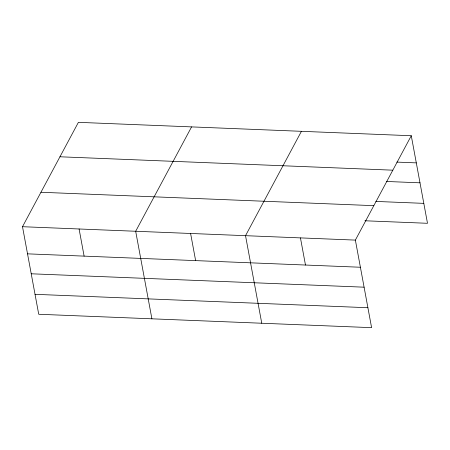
<?xml version="1.0" encoding="UTF-8"?>
<svg xmlns="http://www.w3.org/2000/svg" width="450" height="450" viewBox="0 0 450 450"><rect width="100%" height="100%" fill="white"/><g stroke="black" fill="none" stroke-linecap="round" stroke-linejoin="round"><path stroke-width="0.67" d="M411.272 135.737L355.371 240.103L371.599 327.662L38.728 314.263L22.5 226.704L78.401 122.338L411.272 135.737L427.5 223.296L364.928 220.776M191.576 126.894L135.675 231.261L151.903 318.819M301.427 131.316L245.526 235.682L261.754 323.241M396.838 162.096L416.301 162.883M59.957 156.78L392.822 170.179M386.629 181.474L419.996 182.818M375.834 201.426L423.804 203.361M40.95 192.263L373.821 205.661M22.5 226.704L355.371 240.103M27.529 253.845L360.399 267.244M31.224 273.786L364.095 287.184M35.032 294.322L367.903 307.727M300.448 237.893L305.477 265.033M190.597 233.471L195.632 260.612M79.087 228.982L84.116 256.123"/></g></svg>
